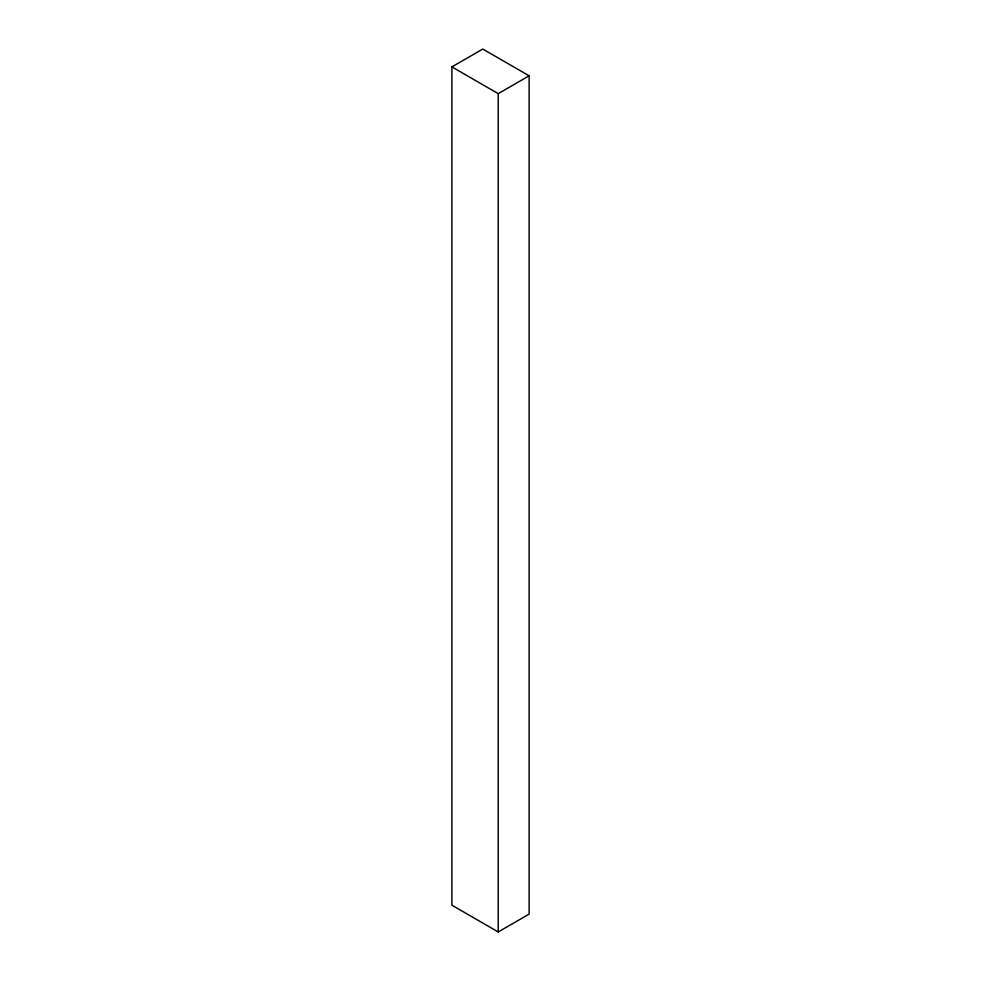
<?xml version="1.0" encoding="UTF-8"?>
<svg xmlns="http://www.w3.org/2000/svg" width="981" height="981" viewBox="0 0 981 981"><rect width="100%" height="100%" fill="white"/><g stroke="black" fill="none" stroke-linecap="round" stroke-linejoin="round"><path stroke-width="1.47" d="M451.885 66.892L482.775 49.05L529.115 75.807L529.115 914.108L498.225 931.95L451.885 905.193L451.885 66.892L498.225 93.636L529.115 75.807M498.225 93.636L498.225 931.95"/></g></svg>
